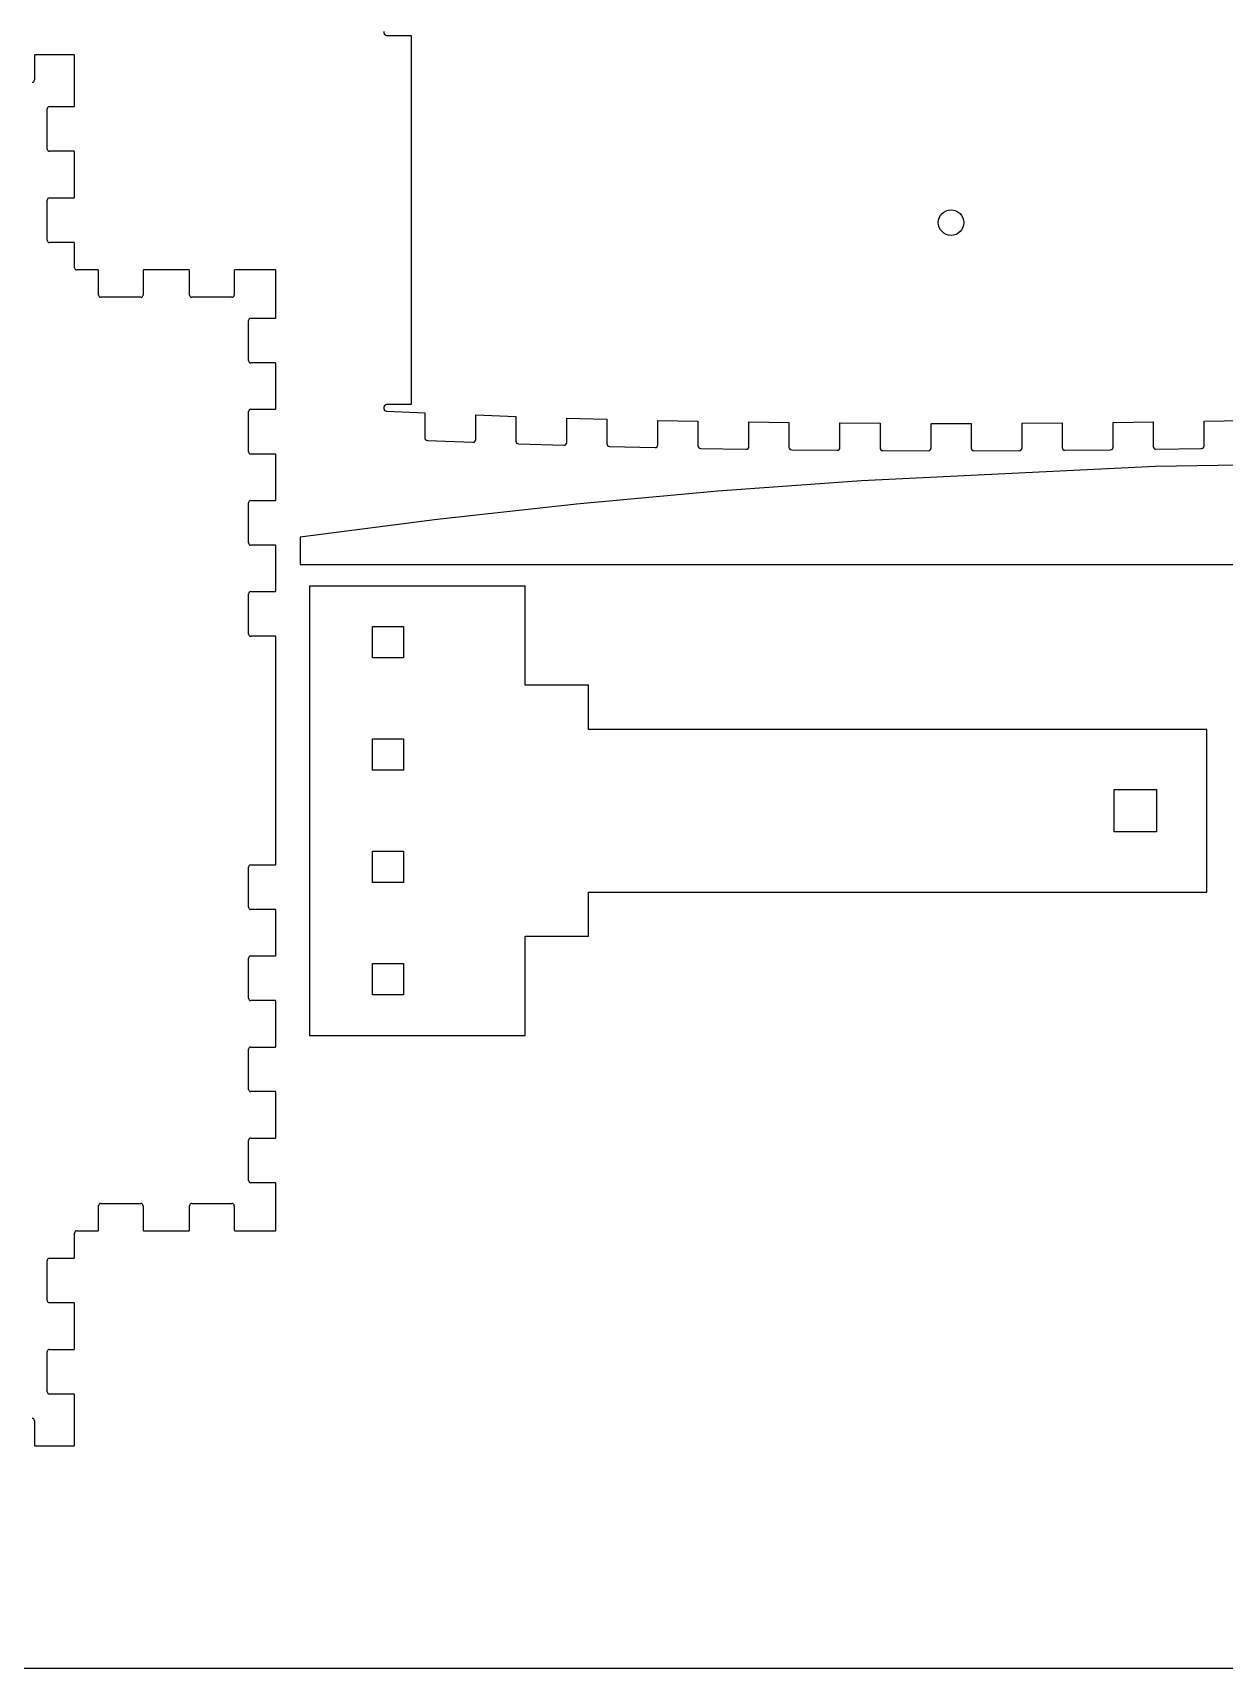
# Model space of a CAD drawing. Extents: x 296 to 1497, y 3 to 304.
# Drawn here: x 593.8 to 724.6, y 4.1 to 183.7 of the extents above; entities that cross this region are included whole.
import ezdxf

# ---------------------------------------------------------------- set-up
doc = ezdxf.new("R2010")
doc.units = 0
doc.layers.add('FLAT_PANELS', color=1, linetype='CONTINUOUS')
doc.layers.add('HELP_LINES', color=3, linetype='CONTINUOUS')

msp = doc.modelspace()

# ---------------------------------------------------------------- linework, layer by layer
at = {"layer": 'FLAT_PANELS'}
for p, q in [((632.34, 183.82), (632.34, 183.68)), ((632.64, 183.38), (635.34, 183.38)), ((635.34, 183.38), (635.34, 142.86)), ((594.01, 181.26), (593.96, 181.21)), ((593.96, 181.21), (593.96, 178.5)), ((598.31, 181.26), (594.01, 181.26)), ((598.36, 181.21), (598.31, 181.26)), ((598.36, 175.62), (598.36, 181.21)), ((595.36, 170.91), (595.36, 175.32)), ((595.61, 175.57), (598.31, 175.57)), ((598.31, 175.57), (598.36, 175.62)), ((598.31, 170.66), (595.61, 170.66)), ((598.36, 170.61), (598.31, 170.66)), ((598.36, 165.6), (598.36, 170.61)), ((595.36, 160.89), (595.36, 165.3)), ((595.61, 165.55), (598.31, 165.55)), ((598.31, 165.55), (598.36, 165.6)), ((598.31, 160.64), (595.61, 160.64)), ((598.36, 160.59), (598.31, 160.64)), ((598.36, 157.88), (598.36, 160.59)), ((600.95, 157.63), (598.61, 157.63)), ((601, 157.58), (600.95, 157.63)), ((601, 154.88), (601, 157.58)), ((605.95, 157.63), (605.9, 157.58)), ((605.9, 157.58), (605.9, 154.88)), ((610.95, 157.63), (605.95, 157.63)), ((611, 157.58), (610.95, 157.63)), ((611, 154.88), (611, 157.58)), ((615.95, 157.63), (615.9, 157.58)), ((615.9, 157.58), (615.9, 154.88)), ((620.43, 157.63), (615.95, 157.63)), ((620.48, 157.58), (620.43, 157.63)), ((620.48, 152.39), (620.48, 157.58)), ((605.65, 154.63), (601.25, 154.63)), ((615.65, 154.63), (611.25, 154.63)), ((617.48, 147.68), (617.48, 152.09)), ((617.73, 152.34), (620.43, 152.34)), ((620.43, 152.34), (620.48, 152.39)), ((620.43, 147.43), (617.73, 147.43)), ((620.48, 147.38), (620.43, 147.43)), ((620.48, 142.38), (620.48, 147.38)), ((617.48, 137.67), (617.48, 142.08)), ((617.73, 142.33), (620.43, 142.33)), ((620.43, 142.33), (620.48, 142.38)), ((632.34, 142.56), (632.34, 142.42)), ((632.62, 142.12), (636.83, 141.93)), ((635.34, 142.86), (632.64, 142.86)), ((636.83, 141.93), (636.83, 139.22)), ((642.43, 139.02), (642.43, 141.71)), ((642.43, 141.71), (646.83, 141.55)), ((646.83, 141.55), (646.83, 138.84)), ((652.43, 138.68), (652.43, 141.37)), ((652.43, 141.37), (656.83, 141.25)), ((656.83, 141.25), (656.83, 138.55)), ((662.43, 138.43), (662.43, 141.12)), ((662.43, 141.12), (666.83, 141.03)), ((666.83, 141.03), (666.83, 138.33)), ((672.43, 138.25), (672.43, 140.94)), ((672.43, 140.94), (676.83, 140.89)), ((676.83, 140.89), (676.83, 138.18)), ((682.43, 138.13), (682.43, 140.83)), ((682.43, 140.83), (686.83, 140.8)), ((686.83, 140.8), (686.83, 138.1)), ((692.43, 138.09), (692.43, 140.79)), ((692.43, 140.79), (696.83, 140.79)), ((696.83, 140.79), (696.83, 138.09)), ((702.43, 140.8), (706.83, 140.83)), ((702.43, 138.1), (702.43, 140.8)), ((706.83, 140.83), (706.83, 138.13)), ((712.43, 140.89), (716.83, 140.94)), ((712.43, 138.18), (712.43, 140.89)), ((716.83, 140.94), (716.83, 138.25)), ((722.43, 141.03), (726.83, 141.12)), ((722.43, 138.33), (722.43, 141.03)), ((637.11, 138.92), (642.12, 138.72)), ((647.12, 138.54), (652.12, 138.38)), ((620.43, 137.42), (617.73, 137.42)), ((620.48, 137.37), (620.43, 137.42)), ((620.48, 132.36), (620.48, 137.37)), ((657.12, 138.25), (662.12, 138.13)), ((667.12, 138.03), (672.12, 137.95)), ((677.12, 137.88), (682.12, 137.83)), ((687.13, 137.8), (692.13, 137.79)), ((697.13, 137.79), (702.13, 137.8)), ((707.13, 137.83), (712.13, 137.88)), ((750.35, 136.56), (717.09, 136.04)), ((717.13, 137.95), (722.13, 138.03)), ((717.09, 136.04), (684.8, 134.49)), ((669.02, 133.33), (653.48, 131.9)), ((684.8, 134.49), (669.02, 133.33)), ((617.48, 127.66), (617.48, 132.06)), ((617.73, 132.31), (620.43, 132.31)), ((620.43, 132.31), (620.48, 132.36)), ((653.48, 131.9), (638.18, 130.22)), ((638.18, 130.22), (623.13, 128.28)), ((623.13, 128.28), (623.13, 125.28)), ((620.43, 127.41), (617.73, 127.41)), ((620.48, 127.36), (620.43, 127.41)), ((620.48, 122.36), (620.48, 127.36)), ((623.13, 125.28), (893.13, 125.28)), ((617.73, 122.31), (620.43, 122.31)), ((620.43, 122.31), (620.48, 122.36)), ((624.16, 122.93), (624.16, 73.58)), ((647.84, 122.93), (624.16, 122.93)), ((647.84, 112.03), (647.84, 122.93)), ((617.48, 117.66), (617.48, 122.06)), ((620.43, 117.41), (617.73, 117.41)), ((620.48, 117.36), (620.43, 117.41)), ((620.48, 99.86), (620.48, 117.36)), ((631.08, 115.05), (631.08, 118.48)), ((631.08, 118.48), (634.51, 118.48)), ((634.51, 118.48), (634.51, 115.05)), ((634.51, 115.05), (631.08, 115.05)), ((654.82, 112.03), (647.84, 112.03)), ((654.82, 107.18), (654.82, 112.03)), ((631.08, 102.71), (631.08, 106.14)), ((631.08, 106.14), (634.51, 106.14)), ((634.51, 106.14), (634.51, 102.71)), ((722.73, 107.18), (654.82, 107.18)), ((722.73, 89.33), (722.73, 107.18)), ((634.51, 102.71), (631.08, 102.71)), ((712.54, 95.93), (712.54, 100.58)), ((712.54, 100.58), (717.2, 100.58)), ((717.2, 100.58), (717.2, 95.93)), ((620.48, 92.36), (620.48, 99.86)), ((717.2, 95.93), (712.54, 95.93)), ((631.08, 90.38), (631.08, 93.81)), ((631.08, 93.81), (634.51, 93.81)), ((634.51, 93.81), (634.51, 90.38)), ((617.48, 87.66), (617.48, 92.06)), ((617.73, 92.31), (620.43, 92.31)), ((620.43, 92.31), (620.48, 92.36)), ((634.51, 90.38), (631.08, 90.38)), ((654.82, 84.48), (654.82, 89.33)), ((654.82, 89.33), (722.73, 89.33)), ((620.43, 87.41), (617.73, 87.41)), ((620.48, 87.36), (620.43, 87.41)), ((620.48, 82.36), (620.48, 87.36)), ((647.84, 73.58), (647.84, 84.48)), ((647.84, 84.48), (654.82, 84.48)), ((617.48, 77.66), (617.48, 82.06)), ((617.73, 82.31), (620.43, 82.31)), ((620.43, 82.31), (620.48, 82.36)), ((631.08, 78.04), (631.08, 81.47)), ((631.08, 81.47), (634.51, 81.47)), ((634.51, 81.47), (634.51, 78.04)), ((620.43, 77.41), (617.73, 77.41)), ((620.48, 77.36), (620.43, 77.41)), ((620.48, 72.36), (620.48, 77.36)), ((634.51, 78.04), (631.08, 78.04)), ((617.48, 67.66), (617.48, 72.06)), ((617.73, 72.31), (620.43, 72.31)), ((620.43, 72.31), (620.48, 72.36)), ((624.16, 73.58), (647.84, 73.58)), ((620.43, 67.41), (617.73, 67.41)), ((620.48, 67.36), (620.43, 67.41)), ((620.48, 62.36), (620.48, 67.36)), ((617.48, 57.66), (617.48, 62.06)), ((617.73, 62.31), (620.43, 62.31)), ((620.43, 62.31), (620.48, 62.36)), ((620.43, 57.41), (617.73, 57.41)), ((620.48, 57.36), (620.43, 57.41)), ((620.48, 52.18), (620.48, 57.36)), ((601, 52.18), (601, 54.88)), ((601.25, 55.13), (605.65, 55.13)), ((605.9, 54.88), (605.9, 52.18)), ((611, 52.18), (611, 54.88)), ((611.25, 55.13), (615.65, 55.13)), ((615.9, 54.88), (615.9, 52.18)), ((598.61, 52.13), (600.95, 52.13)), ((600.95, 52.13), (601, 52.18)), ((605.9, 52.18), (605.95, 52.13)), ((605.95, 52.13), (610.95, 52.13)), ((610.95, 52.13), (611, 52.18)), ((615.9, 52.18), (615.95, 52.13)), ((615.95, 52.13), (620.43, 52.13)), ((620.43, 52.13), (620.48, 52.18)), ((598.36, 49.17), (598.36, 51.88)), ((595.36, 44.47), (595.36, 48.87)), ((595.61, 49.12), (598.31, 49.12)), ((598.31, 49.12), (598.36, 49.17)), ((598.31, 44.22), (595.61, 44.22)), ((598.36, 44.17), (598.31, 44.22)), ((598.36, 39.16), (598.36, 44.17)), ((595.36, 34.46), (595.36, 38.86)), ((595.61, 39.11), (598.31, 39.11)), ((598.31, 39.11), (598.36, 39.16)), ((598.31, 34.21), (595.61, 34.21)), ((598.36, 34.16), (598.31, 34.21)), ((598.36, 28.57), (598.36, 34.16)), ((593.96, 31.28), (593.96, 28.57)), ((593.96, 28.57), (594.01, 28.52)), ((594.01, 28.52), (598.31, 28.52)), ((598.31, 28.52), (598.36, 28.57))]:
    msp.add_line(p, q, dxfattribs=at)
msp.add_circle((694.63, 162.83), 1.4, dxfattribs=at)
for centre, radius, start, end in [((632.64, 183.68), 0.3, 180, 270), ((593.71, 178.5), 0.25, 270, 0), ((595.61, 175.32), 0.25, 90, 180), ((595.61, 170.91), 0.25, 180, 270), ((595.61, 165.3), 0.25, 90, 180), ((595.61, 160.89), 0.25, 180, 270), ((598.61, 157.88), 0.25, 179.9999, 270.0001), ((601.25, 154.88), 0.25, 180, 270), ((605.65, 154.88), 0.25, 270, 0), ((611.25, 154.88), 0.25, 180, 270), ((615.65, 154.88), 0.25, 270, 0), ((617.73, 152.09), 0.25, 90, 180), ((617.73, 147.68), 0.25, 180, 270), ((617.73, 142.08), 0.25, 90, 180), ((632.64, 142.56), 0.3, 90, 180), ((632.64, 142.42), 0.3, 180, 267.2673), ((637.13, 139.22), 0.3, 180, 267.5418), ((642.13, 139.02), 0.3, 267.8216, 360), ((647.13, 138.84), 0.3, 180, 268.0796), ((652.13, 138.68), 0.3, 268.3199, 360), ((657.13, 138.55), 0.3, 180, 268.5459), ((662.13, 138.43), 0.3, 268.7602, 360), ((667.13, 138.33), 0.3, 180, 268.9653), ((722.13, 138.33), 0.3, 271.0347, 360), ((617.73, 137.67), 0.25, 180, 270), ((672.13, 138.25), 0.3, 269.1628, 360), ((677.13, 138.18), 0.3, 180, 269.3546), ((682.13, 138.13), 0.3, 269.542, 360), ((687.13, 138.1), 0.3, 180, 269.7264), ((692.13, 138.09), 0.3, 269.909, 360), ((697.13, 138.09), 0.3, 180, 270.091), ((702.13, 138.1), 0.3, 270.2736, 360), ((707.13, 138.13), 0.3, 180, 270.458), ((712.13, 138.18), 0.3, 270.6454, 360), ((717.13, 138.25), 0.3, 180, 270.8372), ((617.73, 132.06), 0.25, 90, 180), ((617.73, 127.66), 0.25, 180, 270), ((617.73, 122.06), 0.25, 90, 180), ((617.73, 117.66), 0.25, 180, 270), ((617.73, 92.06), 0.25, 90, 180), ((617.73, 87.66), 0.25, 180.0001, 270), ((617.73, 82.06), 0.25, 90.0001, 180.0001), ((617.73, 77.66), 0.25, 180.0001, 270.0001), ((617.73, 72.06), 0.25, 90.0001, 180.0001), ((617.73, 67.66), 0.25, 180.0001, 270.0001), ((617.73, 62.06), 0.25, 90.0001, 180.0001), ((617.73, 57.66), 0.25, 180.0001, 270.0001), ((601.25, 54.88), 0.25, 90.0001, 180.0001), ((605.65, 54.88), 0.25, 0.0001, 90.0001), ((611.25, 54.88), 0.25, 90.0001, 180.0001), ((615.65, 54.88), 0.25, 0.0001, 90.0001), ((598.61, 51.88), 0.25, 90, 180.0002), ((595.61, 48.87), 0.25, 90.0001, 180.0001), ((595.61, 44.47), 0.25, 180.0001, 270.0001), ((595.61, 38.86), 0.25, 90.0001, 180.0001), ((595.61, 34.46), 0.25, 180.0001, 270.0001), ((593.71, 31.28), 0.25, 0.0001, 90.0001)]:
    msp.add_arc(centre, radius, start, end, dxfattribs=at)
at = {"layer": 'HELP_LINES'}
msp.add_line((295.91, 4.09), (895.91, 4.09), dxfattribs=at)

doc.saveas('drawing.dxf')
